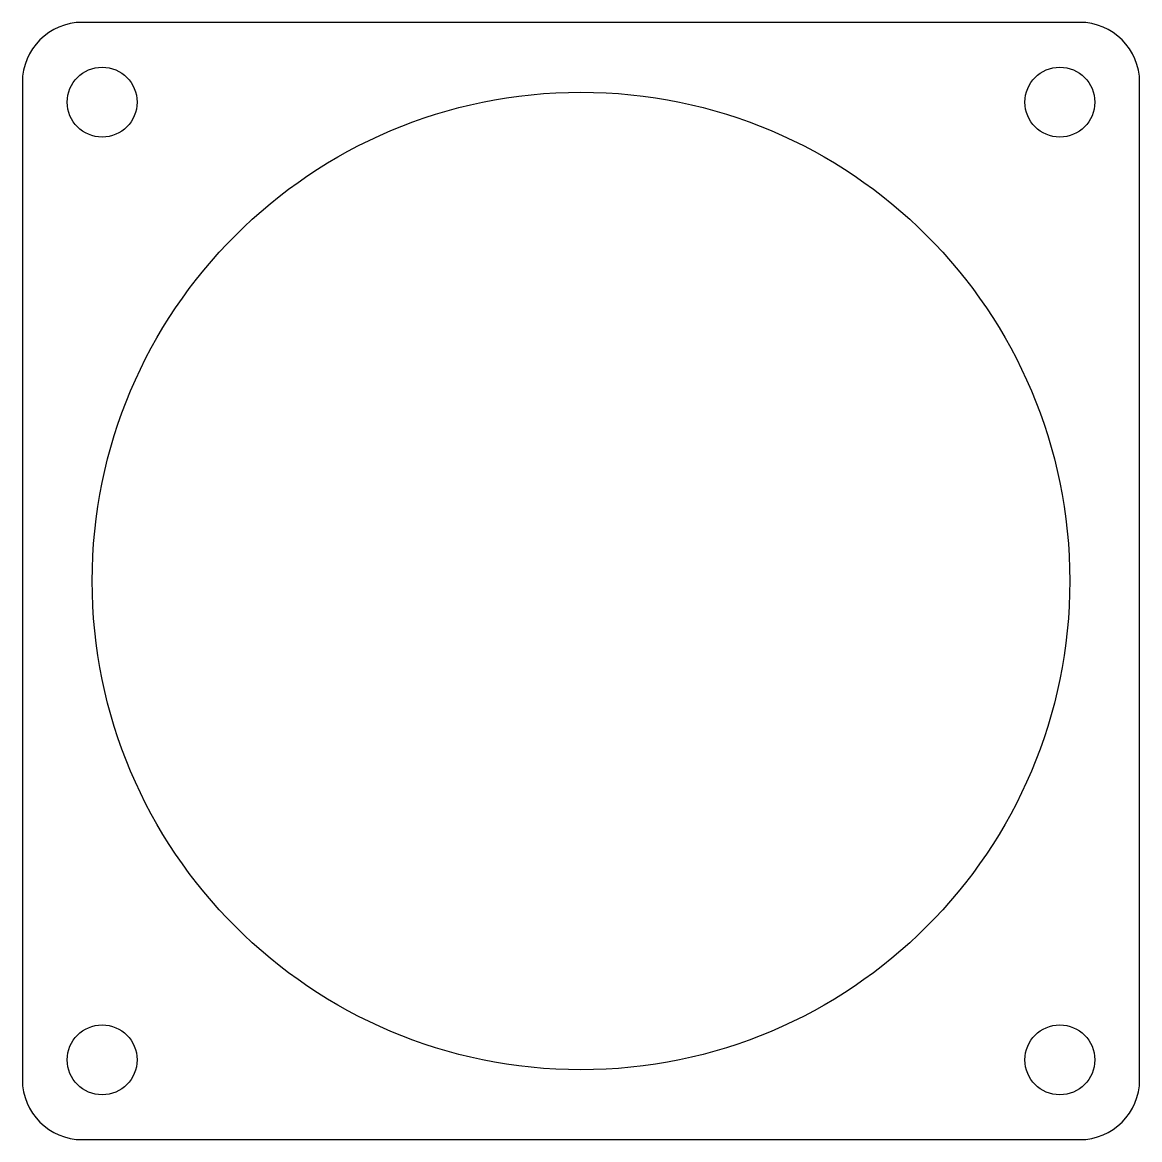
# Model space of a CAD drawing. Header units: millimetres. Extents: x -28 to 28, y -28 to 28.
import ezdxf

# ---------------------------------------------------------------- set-up
doc = ezdxf.new("R2010")
doc.units = ezdxf.units.MM

msp = doc.modelspace()

# ---------------------------------------------------------------- linework, layer by layer
at = {"color": 7, "linetype": 'Continuous', "lineweight": 25}
for p, q in [((25, 28), (-25, 28)), ((-28, 25), (-28, -25)), ((28, -25), (28, 25)), ((-25, -28), (25, -28))]:
    msp.add_line(p, q, dxfattribs=at)
for centre, radius in [((-24, 24), 1.75), ((24, 24), 1.75), ((0, 0), 24.5), ((-24, -24), 1.75), ((24, -24), 1.75)]:
    msp.add_circle(centre, radius, dxfattribs=at)
for centre, start, end in [((-25, 25), 90, 180), ((25, 25), 0, 90), ((-25, -25), 180, 270), ((25, -25), 270, 0)]:
    msp.add_arc(centre, 3, start, end, dxfattribs=at)

doc.saveas('drawing.dxf')
